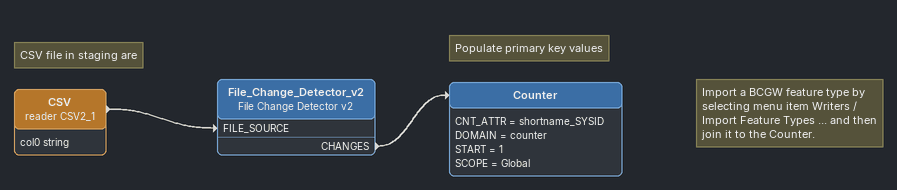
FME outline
Note: CSV file in staging are
CSV (reader CSV2_1)
    attributes: col0 string
    -> File_Change_Detector_v2 [FILE_SOURCE]
File_Change_Detector_v2: File Change Detector v2
    CHANGES -> Counter
Note: Populate primary key values
Note: Import a BCGW feature type by selecting menu item Writers / Import Feature Types ... and then join it to the Counter.
Counter
    CNT_ATTR = shortname_SYSID
    DOMAIN = counter
    START = 1
    SCOPE = Global
